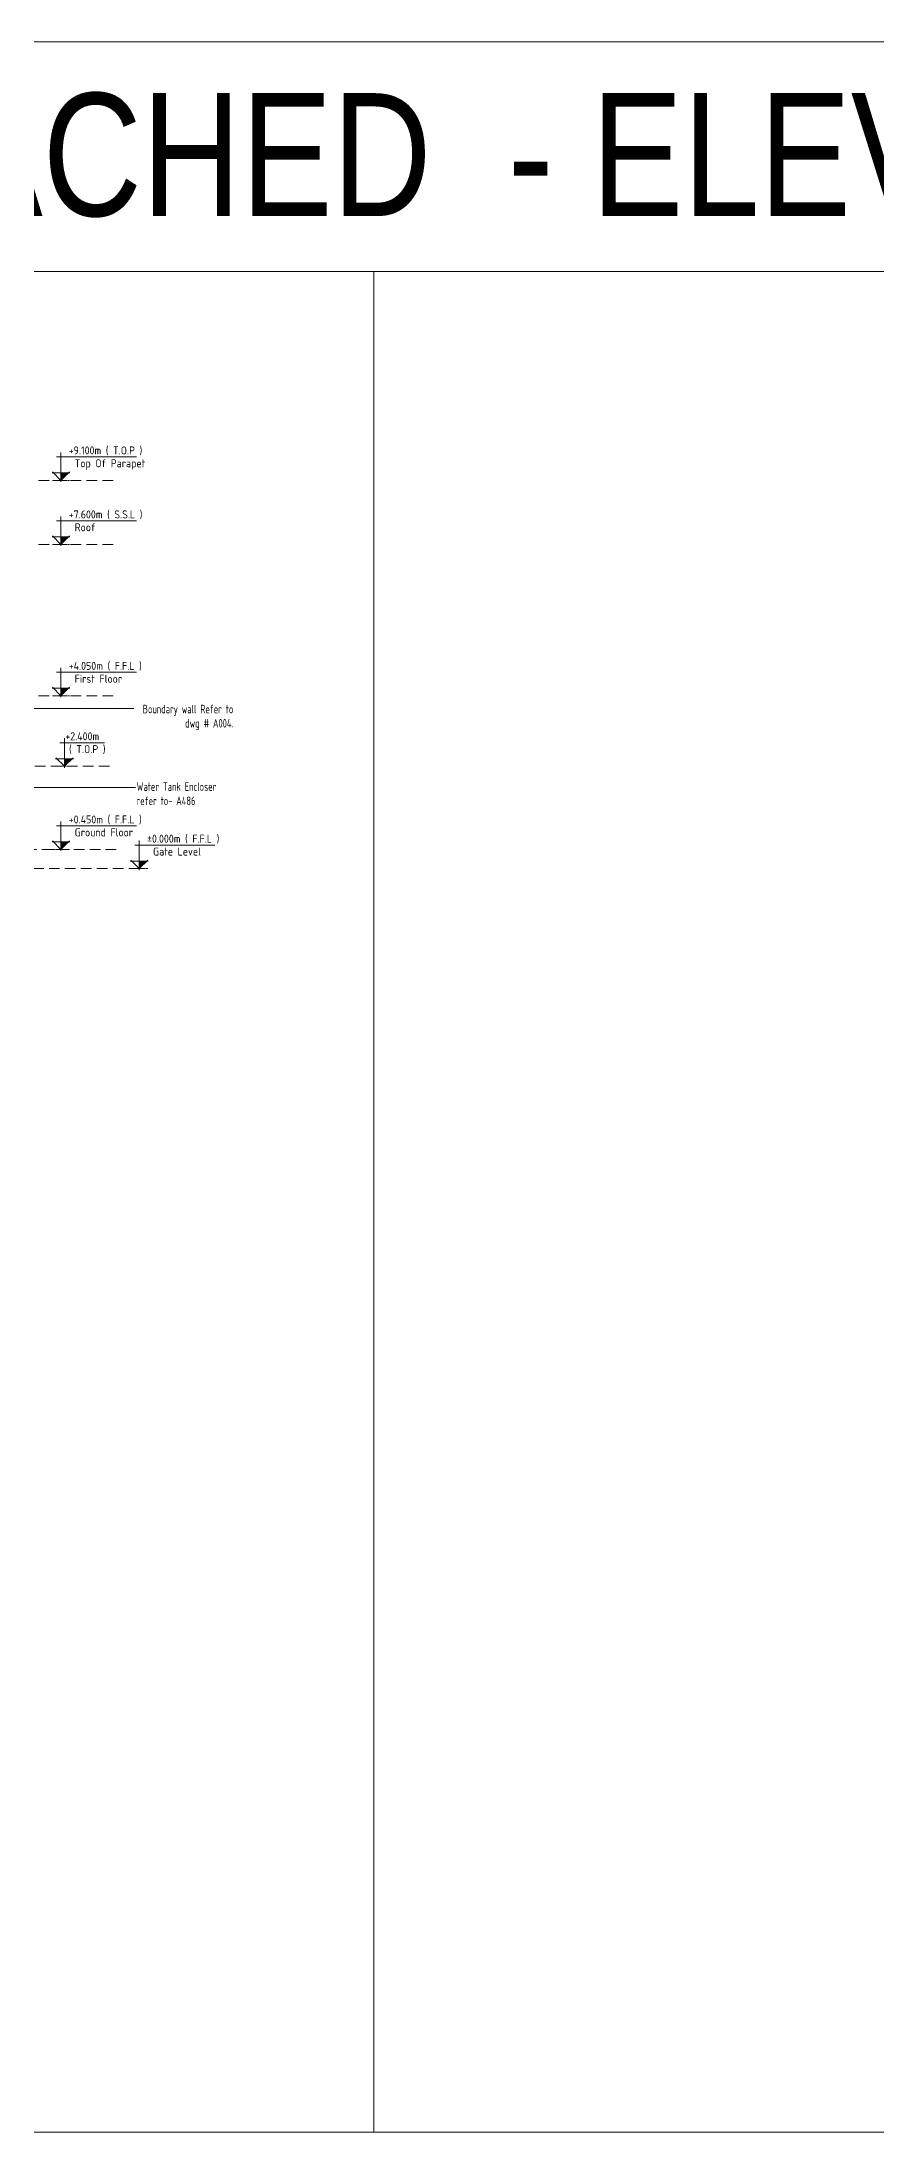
# Model space of a CAD drawing. Header units: millimetres. Extents: x -30697 to 201471, y -29614 to 19378.
# Drawn here: x 65814 to 85387, y -29614 to 19378 of the extents above; entities that cross this region are included whole.
import ezdxf

# ---------------------------------------------------------------- set-up
doc = ezdxf.new("R2010")
doc.units = ezdxf.units.MM
doc.header["$MEASUREMENT"] = 0
doc.linetypes.add('1735 X DT-5BR-ELE_02$0$DASHED', pattern=[0.75, 0.5, -0.25])
doc.linetypes.add('ACAD_ISO02W100', pattern=[15, 12, -3])
doc.layers.add('00--ORIGIN', color=6, linetype='Continuous', lineweight=0, plot=False)
doc.layers.add('00--ORIGIN POINT', color=200, linetype='Continuous', lineweight=20, plot=False)
for name, color, linetype, lineweight in [('05--LEADER', 8, 'Continuous', 13), ('05--TEXT-2', 2, 'Continuous', 25), ('1735 X DT-5BR-ELE_02$0$W--ELV-1', 250, '1735 X DT-5BR-ELE_02$0$DASHED', 9), ('M--PLASTER-0', 8, 'Continuous', 13), ('W--ELEV-2', 7, 'Continuous', 20)]:
    doc.layers.add(name, color=color, linetype=linetype, lineweight=lineweight)
doc.styles.add('ISO', font='isocp2.shx', dxfattribs={"width": 0.8})
doc.styles.add('style1', font='arial.ttf', dxfattribs={"width": 0.8, "height": 250})
doc.dimstyles.new('Copy of 1-100_AR LEADER', dxfattribs={"dimtxt": 200, "dimasz": 100, "dimexe": 100, "dimexo": 100, "dimgap": 0, "dimtad": 0, "dimdec": 0, "dimzin": 12, "dimdsep": 46, "dimtxsty": 'ISO', "dimcen": 150, "dimdle": 100, "dimclrd": 8, "dimclre": 9, "dimclrt": 2, "dimadec": 0, "dimazin": 0, "dimtfac": 1, "dimtdec": 0, "dimtmove": 0, "dimatfit": 2, "dimfxl": 1, "dimtvp": 0.75, "dimtolj": 1, "dimtzin": 12, "dimlwd": 9, "dimlwe": 9, "dimarcsym": 0})

# ---------------------------------------------------------------- blocks, each defined once
blk = doc.blocks.new('1735 X DT-5BR-ELE_02')
at = {"layer": '1735 X DT-5BR-ELE_02$0$W--ELV-1', "ltscale": 500}
for p, q in [((67491, 9100), (33133, 9100)), ((67491, 9100), (33133, 9100)), ((67491, 7600), (33133, 7600)), ((67491, 4050), (33133, 4050)), ((67402, 2400), (64054, 2400)), ((67563, 450), (33133, 450)), ((68109, 0), (33133, 0))]:
    blk.add_line(p, q, dxfattribs=at)
blk = doc.blocks.new('*U15')
at = {"color": 2}
for p, q in [((2364, 734), (-141, 734)), ((0, 875), (0, -46)), ((-280, 234), (280, 234)), ((0, 0), (-267, 267)), ((267, 267), (0, 0))]:
    blk.add_line(p, q, dxfattribs=at)
blk.add_solid([(0, 234), (234, 234), (0, 0), (234, 234)], dxfattribs=at)
at = {"layer": '00--ORIGIN POINT', "linetype": 'ACAD_ISO02W100', "ltscale": 5}
blk.add_line((270, 0), (-270, 0), dxfattribs=at)
at = {"style": 'ISO', "width": 0.8}
for tag, p in [('LEVEL', (225, 782)), ('FLOOR', (225, 406))]:
    blk.add_attdef(tag, p, '', height=250, dxfattribs=at)
blk = doc.blocks.new('*U29')
at = {"color": 2}
for p, q in [((1256, 734), (-141, 734)), ((0, 875), (0, -46)), ((-280, 234), (280, 234)), ((0, 0), (-267, 267)), ((267, 267), (0, 0))]:
    blk.add_line(p, q, dxfattribs=at)
blk.add_solid([(0, 234), (234, 234), (0, 0), (234, 234)], dxfattribs=at)
at = {"layer": '00--ORIGIN POINT', "linetype": 'ACAD_ISO02W100', "ltscale": 5}
blk.add_line((270, 0), (-270, 0), dxfattribs=at)
at = {"style": 'ISO', "width": 0.8}
for tag, p in [('LEVEL', (225, 782)), ('FLOOR', (225, 406))]:
    blk.add_attdef(tag, p, '', height=250, dxfattribs=at)

msp = doc.modelspace()

# ---------------------------------------------------------------- linework, layer by layer
at = {"layer": '00--ORIGIN'}
msp.add_line((73600.205, 13997.519), (73600.205, -29614.447), dxfattribs=at)
msp.add_lwpolyline([(201470.782, 19377.856), (-30696.803, 19377.856), (-30696.803, 13997.519), (201470.782, 13997.519)], close=True, dxfattribs=at)

# ---------------------------------------------------------------- block references
msp.add_blockref('1735 X DT-5BR-ELE_02', (0, 0))

# ---------------------------------------------------------------- texts
at = {"layer": 'M--PLASTER-0', "color": 6, "insert": (57253.83, 18175.263), "char_height": 2880, "width": 64303.2, "attachment_point": 1, "style": 'style1'}
msp.add_mtext('{\\fSWIS721 BT|b0|i0|c0|p50;DETACHED  - ELEVATIONS}', dxfattribs=at)

# ---------------------------------------------------------------- next in the draw order: linework, layer by layer
at = {"layer": '00--ORIGIN'}
msp.add_lwpolyline([(-30696.803, 13997.519), (201470.782, 13997.519), (201470.782, -29614.447), (-30696.803, -29614.447)], close=True, dxfattribs=at)

# ---------------------------------------------------------------- next in the draw order: block references
at = {"layer": 'W--ELEV-2'}
ref = msp.add_blockref('*U15', (66264.929, 9100), dxfattribs=dict(at, xscale=0.75, yscale=0.75, zscale=0.75))
ref.add_attrib('LEVEL', '+9.100m ( T.O.P )', (66446.723, 9707.608), dxfattribs={"layer": '0', "height": 187.5, "style": 'ISO'})
ref.add_attrib('FLOOR', 'Top Of Parapet', (66585.836, 9405.998), dxfattribs={"layer": '0', "height": 187.5, "style": 'ISO'})
ref = msp.add_blockref('*U15', (66264.929, 7600), dxfattribs=dict(at, xscale=0.75, yscale=0.75, zscale=0.75))
ref.add_attrib('LEVEL', '+7.600m ( S.S.L )', (66446.723, 8207.608), dxfattribs={"layer": '0', "height": 187.5, "style": 'ISO'})
ref.add_attrib('FLOOR', 'Roof', (66585.836, 7905.998), dxfattribs={"layer": '0', "height": 187.5, "style": 'ISO'})
ref = msp.add_blockref('*U15', (66264.929, 4050), dxfattribs=dict(at, xscale=0.75, yscale=0.75, zscale=0.75))
ref.add_attrib('LEVEL', '+4.050m ( F.F.L )', (66446.723, 4657.608), dxfattribs={"layer": '0', "height": 187.5, "style": 'ISO'})
ref.add_attrib('FLOOR', 'First Floor', (66585.836, 4355.998), dxfattribs={"layer": '0', "height": 187.5, "style": 'ISO'})
ref = msp.add_blockref('*U29', (66347.252, 2399.999), dxfattribs=dict(at, xscale=0.75, yscale=0.75, zscale=0.75))
ref.add_attrib('LEVEL', '+2.400m', (66366.822, 3007.607), dxfattribs={"layer": '0', "height": 187.5, "style": 'ISO'})
ref.add_attrib('FLOOR', ' ( T.O.P )', (66347.252, 2705.997), dxfattribs={"layer": '0', "height": 187.5, "style": 'ISO'})
ref = msp.add_blockref('*U15', (66264.929, 450), dxfattribs=dict(at, xscale=0.75, yscale=0.75, zscale=0.75))
ref.add_attrib('LEVEL', '+0.450m ( F.F.L )', (66446.723, 1057.608), dxfattribs={"layer": '0', "height": 187.5, "style": 'ISO'})
ref.add_attrib('FLOOR', 'Ground Floor', (66585.836, 755.998), dxfattribs={"layer": '0', "height": 187.5, "style": 'ISO'})
ref = msp.add_blockref('*U15', (68102.644, 0), dxfattribs=dict(at, xscale=0.75, yscale=0.75, zscale=0.75))
ref.add_attrib('LEVEL', '%%p0.000m ( F.F.L )', (68284.439, 607.608), dxfattribs={"layer": '0', "height": 187.5, "style": 'ISO'})
ref.add_attrib('FLOOR', 'Gate Level', (68423.551, 305.998), dxfattribs={"layer": '0', "height": 187.5, "style": 'ISO'})

# ---------------------------------------------------------------- next in the draw order: texts
at = {"layer": '05--TEXT-2', "char_height": 200, "style": 'ISO'}
for s, width, heights, insert, attachment_point in [('Boundary wall Refer to \\P\\pt6600;dwg # A004. ', 2302.26917, [734.757], (70306.547, 3839.399), 3), ('Water Tank Encloser refer to- A486', 2174.4123, [1313.705], (68038.53, 2022.078), 1)]:
    msp.add_mtext_dynamic_manual_height_columns(s, width=width, gutter_width=0, heights=heights, dxfattribs=dict(at, insert=insert, attachment_point=attachment_point))

# ---------------------------------------------------------------- next in the draw order: leaders
at = {"layer": '05--LEADER'}
for points in [[(63954.236, 2400), (63954.236, 3753.476), (67976.933, 3753.476)], [(63251.59, 1901.954), (68015.257, 1901.954)]]:
    msp.add_leader(points, dimstyle='Copy of 1-100_AR LEADER', dxfattribs=at)

doc.saveas('drawing.dxf')
